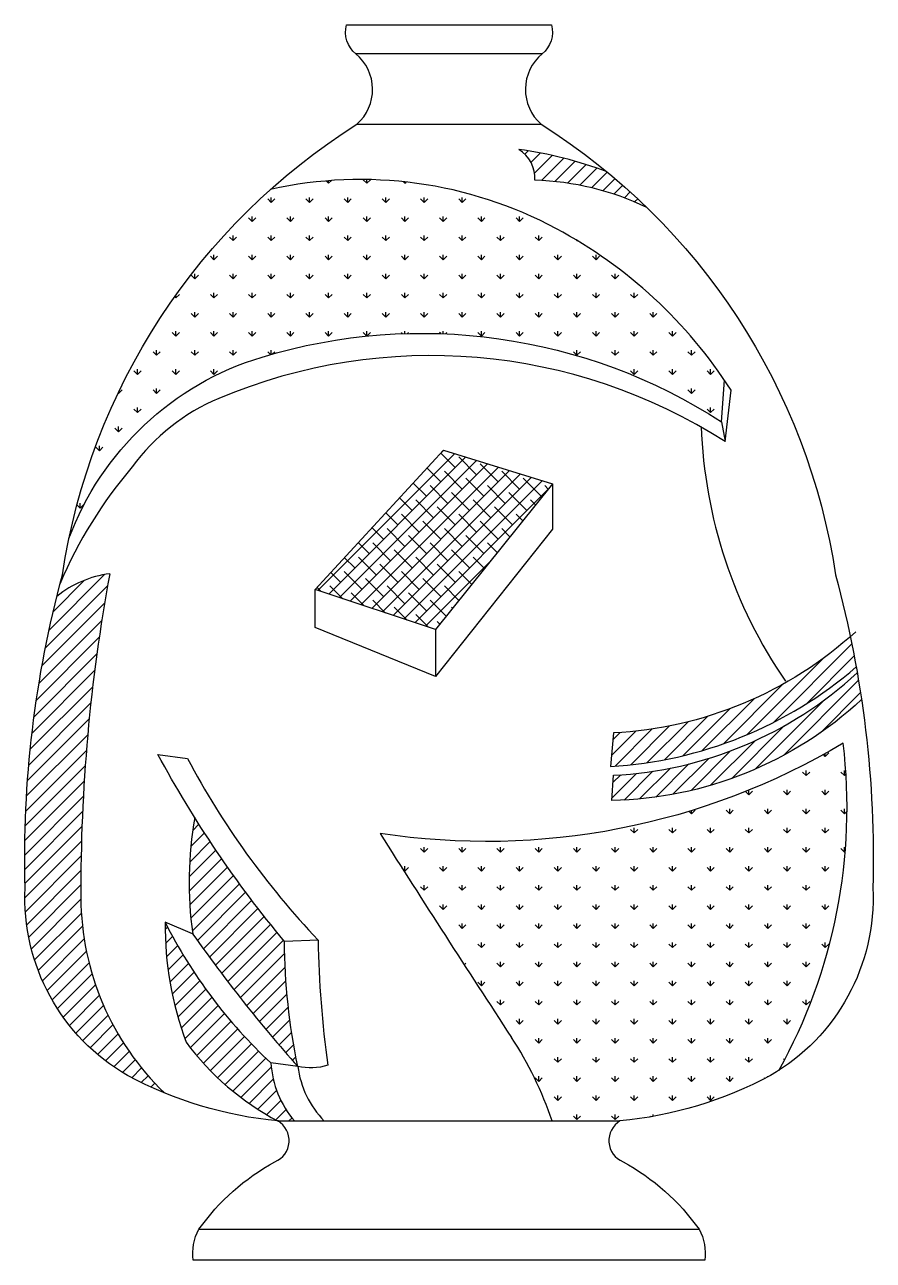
# Model space of a CAD drawing. Extents: x 167 to 474, y 1090 to 1536.
import ezdxf

# ---------------------------------------------------------------- set-up
doc = ezdxf.new("R2010")
doc.units = 0
doc.header["$LTSCALE"] = 10
doc.header["$MEASUREMENT"] = 0
for name, color, linetype in [('3', 3, 'CONTINUOUS'), ('4', 4, 'CONTINUOUS'), ('7', 7, 'CONTINUOUS'), ('BH', 3, 'CONTINUOUS')]:
    doc.layers.add(name, color=color, linetype=linetype)
pattern_1 = [(90, (-1226.848, -2605.0555), (-6.898603, 6.898603), [1.829268, -11.967937]), (45, (-1226.848, -2605.055), (-6.898603, 6.898603), [1.829268, -7.92683]), (135, (-1226.848, -2605.055), (-6.898603, -6.898603), [1.829268, -7.92683])]
pattern_2 = [(45, (-1226.8477, -2605.0555), (-2.586976, 2.586976), [])]

msp = doc.modelspace()

# ---------------------------------------------------------------- hatches: boundary and pattern name
at = {"layer": 'BH'}
h = msp.add_hatch(dxfattribs=at)
h.set_pattern_fill('ANSI31', color=256, scale=29.268293, style=0)
h.set_pattern_definition(pattern_2)
h.paths.add_polyline_path([(391.99, 1470.19, 0.020638), (377.62, 1483.05, 0.056139), (345.72, 1491.19, -0.277263), (351.55, 1480.02, -0.105913)])
h = msp.add_hatch(dxfattribs=at)
h.set_pattern_fill('GRASS', color=256, scale=9.756098, style=0)
h.set_pattern_definition(pattern_1)
h.paths.add_polyline_path([(418.97, 1392.81), (420.05, 1407.83, 0.121332), (359.31, 1462.54, 0.179479), (256.1, 1476.73, 0.159714), (183.29, 1350.68, -0.23421), (253.03, 1416.21, -0.220575)])
h = msp.add_hatch(dxfattribs=at)
h.set_pattern_fill('ANSI38', color=256, scale=29.268293, style=0)
h.set_pattern_definition([(45, (-1226.8477, -2605.0555), (-2.586976, 2.586976), []), (135, (-1226.8477, -2605.0555), (-7.760928, 2.586976), [9.146341, -5.487805])])
h.paths.add_polyline_path([(272.25, 1332.25), (315.65, 1317.8), (357.89, 1370.4), (318.54, 1382.53)])
h = msp.add_hatch(dxfattribs=at)
h.set_pattern_fill('ANSI31', color=256, scale=29.268293, style=0)
h.set_pattern_definition(pattern_2)
h.paths.add_polyline_path([(198.01, 1337.98, 0.137299), (178.92, 1329.8, 0.067421), (167.45, 1224.52, 0.280374), (204.47, 1156.79, 0.025377), (217.77, 1150.53, -0.202594), (187.6, 1220.95, -0.046877)])
h = msp.add_hatch(dxfattribs=at)
h.set_pattern_fill('ANSI31', color=256, scale=29.268293, style=0)
h.set_pattern_definition(pattern_2)
h.paths.add_polyline_path([(467.59, 1304.32, 0.007065), (465.48, 1315.26, -0.169082), (379.92, 1280.5), (378.83, 1268.39, 0.164815)])
h.paths.add_polyline_path([(469.52, 1292.51, 0.006218), (467.97, 1302.19, -0.17523), (379.92, 1265.19), (379.3, 1256.07, 0.183458)])
h = msp.add_hatch(dxfattribs=at)
h.set_pattern_fill('GRASS', color=256, scale=9.756098, style=0)
h.set_pattern_definition(pattern_1)
h.paths.add_polyline_path([(295.64, 1244.22, 0.00402), (343.1, 1170.58, -0.064288), (357.77, 1140.39), (382.28, 1140.39, 0.098853), (436.61, 1156.79, 0.012154), (439.69, 1158.67, 0.158001), (462.89, 1276.75, -0.173971)])
h = msp.add_hatch(dxfattribs=at)
h.set_pattern_fill('ANSI31', color=256, scale=29.268293, style=0)
h.set_pattern_definition(pattern_2)
h.paths.add_polyline_path([(228.71, 1249.93, 0.077425), (227.97, 1208, 0.028744), (265.93, 1160.09, -0.049689), (261.11, 1205.23, -0.033405)])
h.paths.add_polyline_path([(218.02, 1212.15, 0.090961), (225.57, 1168.87, 0.112249), (258.8, 1140.39), (264.7, 1140.39, -0.162873), (256.24, 1161.33, -0.088845)])

# ---------------------------------------------------------------- linework, layer by layer
at = {"layer": '3'}
for p, q in [((418.97, 1392.81), (420.05, 1407.83)), ((420.27, 1385.66), (422.38, 1404.3)), ((315.65, 1317.8), (315.65, 1300.82)), ((265.93, 1160.09), (256.24, 1161.33))]:
    msp.add_line(p, q, dxfattribs=at)
for points in [[(422.38, 1404.3, 0.127609), (359.31, 1462.54, 0.179479), (256.1, 1476.73, 0.179479)], [(198.01, 1337.98, 0.046877), (187.6, 1220.95, 0.202594), (217.77, 1150.53, 0.202594)], [(469.52, 1292.51, -0.183458), (379.3, 1256.07), (379.92, 1265.19, 0.17523), (467.97, 1302.19, 0.173805)], [(439.69, 1158.67, 0.158001), (462.89, 1276.75, -0.173971), (295.64, 1244.22, 0.00402), (343.1, 1170.58)], [(227.97, 1208), (218.02, 1212.15, 0.088845), (256.24, 1161.33, 0.162873), (264.7, 1140.39, 0.162873)], [(273.26, 1205.71, 0.030241), (276.78, 1160.51, -0.130491), (265.93, 1160.09, -0.049689), (261.11, 1205.23)]]:
    msp.add_lwpolyline(points, format="xyb", dxfattribs=at)
msp.add_lwpolyline([(357.89, 1370.4), (315.65, 1317.8), (272.25, 1332.25), (318.54, 1382.53), (357.89, 1370.4), (357.89, 1354.08), (315.65, 1300.82), (272.25, 1318.61), (272.25, 1332.25)], dxfattribs=at)
msp.add_lwpolyline([(215.4, 1272.74), (226.09, 1271.28, 0.067598), (273.26, 1205.71), (261.11, 1205.23, -0.049394)], format="xyb", close=True, dxfattribs=at)
for centre, radius, start, end in [((325.56, 1345.49), 147.08, 69.2681, 82.1208), ((339.34, 1480.75), 12.23, 356.587, 58.5739), ((348.83, 1380.72), 99.33, 64.2484, 88.4317), ((583.6, 1397.03), 172.06, 181.948, 214.6704), ((203.08, 1299.79), 38.53, 97.5591, 128.8302), ((362.92, 1226.61), 136.22, 170.1427, 187.8518), ((339.76, 1211.08), 121.74, 179.4961, 200.2856), ((663.35, 1513.93), 532.12, 215.0945, 221.6804), ((304.82, 1227.71), 98.71, 216.592, 242.2104), ((233.49, 1098.68), 131.1, 18.5514, 33.2649), ((300.34, 1164.59), 34.7, 187.4561, 224.2392)]:
    msp.add_arc(centre, radius, start, end, dxfattribs=at)
at = {"layer": '4'}
msp.add_line((258.8, 1140.39), (382.28, 1140.39), dxfattribs=at)
msp.add_lwpolyline([(283.51, 1536.18), (357.57, 1536.18, -0.293973), (354.14, 1525.66, 0.458399), (353.77, 1500.29, -0.217935), (460.16, 1337.52, -0.072495), (473.63, 1224.52, -0.280374), (436.61, 1156.79, -0.098853), (382.28, 1140.39, 0.616492), (383.38, 1125.68, -0.113535), (410.85, 1101.28, -0.162457), (412.89, 1090.1), (320.54, 1090.1), (228.19, 1090.1, -0.162457), (230.23, 1101.28, -0.113535), (257.7, 1125.68, 0.616492), (258.8, 1140.39, -0.098853), (204.47, 1156.79, -0.280374), (167.45, 1224.52, -0.072495), (180.92, 1337.52, -0.217935), (287.31, 1500.29, 0.458399), (286.94, 1525.66, -0.293973), (283.51, 1536.18)], format="xyb", dxfattribs=at)
at = {"layer": '7'}
msp.add_line((230.23, 1101.28), (410.85, 1101.28), dxfattribs=at)
msp.add_lwpolyline([(354.14, 1525.66), (320.54, 1525.66), (286.94, 1525.66)], dxfattribs=at)
at = {"layer": 'BH'}
msp.add_line((287.31, 1500.29), (353.77, 1500.29), dxfattribs=at)
for points in [[(183.29, 1350.68, -0.23421), (253.03, 1416.21, -0.220575), (418.97, 1392.81), (420.27, 1385.66, 0.246664), (237.41, 1401.26, 0.136079), (206.18, 1376.56, 0.076972), (180.11, 1334.48, 0.068135)], [(467.4, 1316.98, -0.173805), (379.92, 1280.5), (378.83, 1268.39, 0.164815), (467.59, 1304.32, 0.164815)]]:
    msp.add_lwpolyline(points, format="xyb", dxfattribs=at)

doc.saveas('drawing.dxf')
